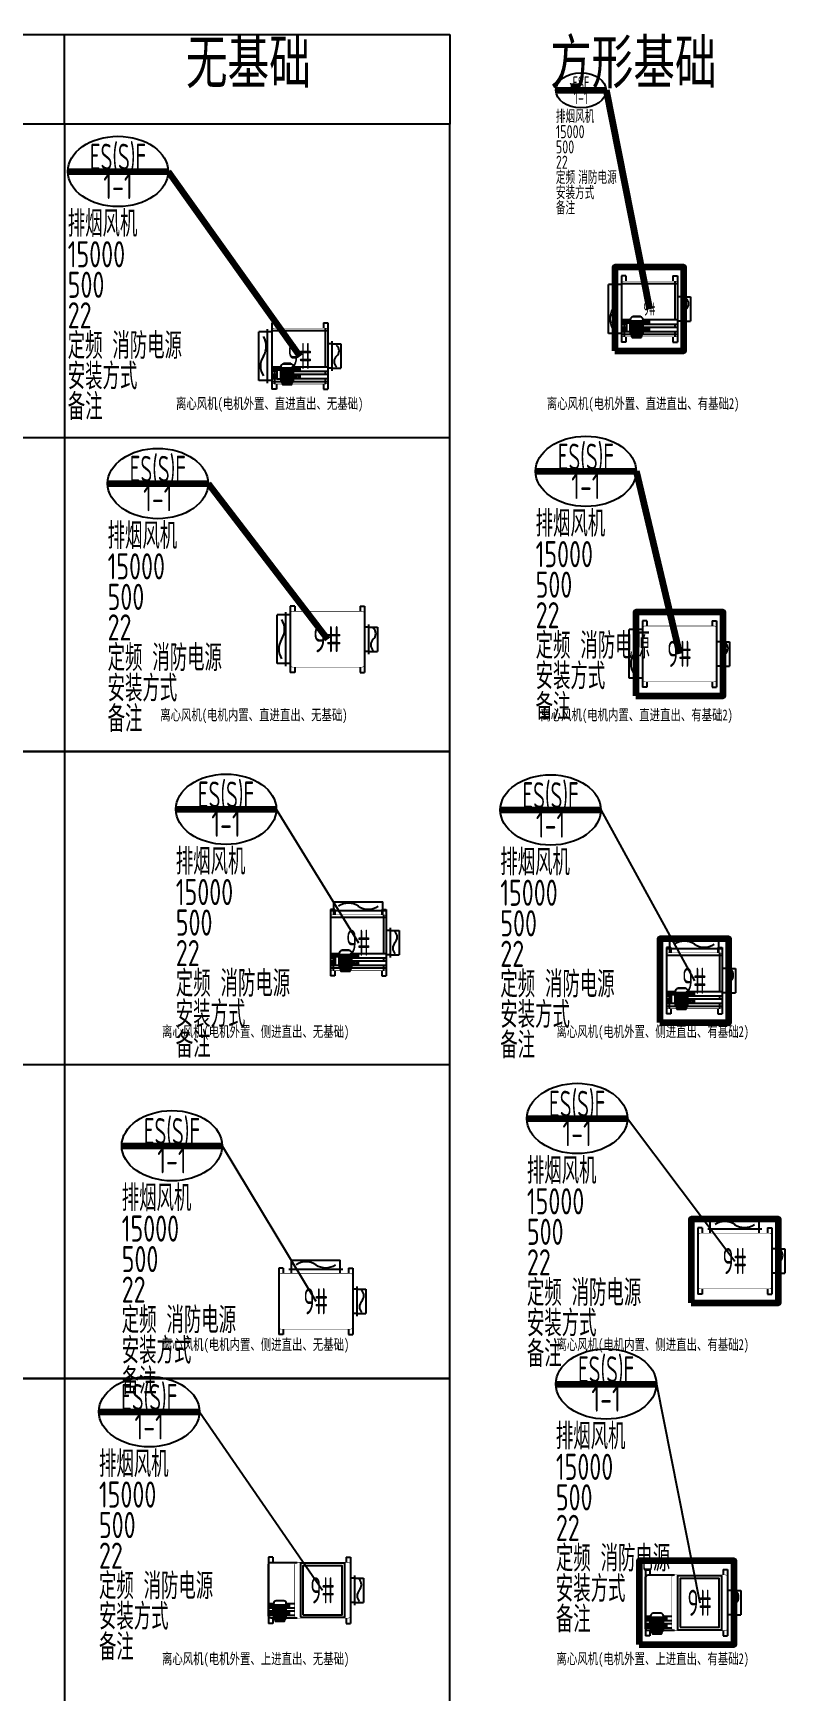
# Model space of a CAD drawing. Header units: millimetres. Extents: x 2960 to 23778, y 37984 to 93237.
# Drawn here: x 15159 to 23778, y 63322 to 82337 of the extents above; entities that cross this region are included whole.
import ezdxf
from ezdxf.enums import TextEntityAlignment as Align

# ---------------------------------------------------------------- set-up
doc = ezdxf.new("R2010")
doc.units = ezdxf.units.MM
doc.header["$LTSCALE"] = 1000
for name, color, linetype in [('H-BASE', 7, 'Continuous'), ('H-DIMS-FANS-TEXT2', 7, 'Continuous'), ('H-EQUP-FANS', 4, 'Continuous')]:
    doc.layers.add(name, color=color, linetype=linetype)
doc.styles.add('TH-STYLE1', font='STFANGSO.TTF', dxfattribs={"width": 0.7})
doc.styles.add('TH-STYLE3', font='tssdeng.shx', dxfattribs={"width": 0.8, "bigfont": 'tssdchn.shx'})

# ---------------------------------------------------------------- blocks, each defined once
blk = doc.blocks.new('*U64')
at = {"linetype": 'ByBlock', "lineweight": 100}
blk.add_line((-662, 2118), (490, 2118), dxfattribs=at)
for p, q in [((1630, 280), (1530, 280)), ((1530, -280), (1530, 280)), ((1630, -310), (1630, 310)), ((1680, 280), (1630, 280)), ((1730, 380), (1680, 380)), ((1680, 380), (1680, -380)), ((2320, 290), (1680, 290)), ((1730, 380), (1730, 320)), ((2270, 380), (2320, 380)), ((2270, 380), (2270, 320)), ((2290, 320), (2290, -126)), ((2320, 380), (2320, -380)), ((2370, 140), (2320, 140)), ((2370, -170), (2370, 170)), ((2370, 140), (2470, 140)), ((2470, 140), (2470, -140)), ((1780, -126), (1680, -126)), ((1735, -176), (1680, -176)), ((1710, -176), (1710, -211)), ((1776, -163), (1735, -163)), ((1735, -163), (1735, -263)), ((1772, -163), (1772, -135)), ((1776, -163), (1776, -263)), ((1776, -167), (1780, -167)), ((1927, -140), (1780, -140)), ((1787, -140), (1787, -286)), ((1792, -140), (1792, -286)), ((1802, -140), (1802, -286)), ((1897, -86), (1810, -86)), ((1810, -91), (1810, -86)), ((1818, -140), (1818, -286)), ((1835, -140), (1835, -286)), ((1853, -140), (1853, -193)), ((1872, -140), (1872, -286)), ((1889, -140), (1889, -286)), ((1897, -91), (1897, -86)), ((1904, -140), (1904, -286)), ((1915, -140), (1915, -286)), ((1920, -140), (1920, -286)), ((2320, -126), (1927, -126)), ((2320, -176), (1927, -176)), ((1934, -167), (1934, -135)), ((2290, -176), (2290, -211)), ((2370, -140), (2320, -140)), ((2370, -140), (2470, -140)), ((1630, -280), (1530, -280)), ((1680, -280), (1630, -280)), ((1735, -211), (1680, -211)), ((1735, -261), (1680, -261)), ((1680, -290), (1781, -290)), ((1730, -380), (1680, -380)), ((1710, -261), (1710, -320)), ((1730, -320), (1730, -380)), ((1776, -263), (1735, -263)), ((1776, -259), (1780, -259)), ((1780, -261), (1776, -261)), ((1927, -286), (1780, -286)), ((1853, -236), (1853, -286)), ((1926, -290), (2320, -290)), ((2320, -211), (1927, -211)), ((2320, -261), (1927, -261)), ((1934, -253), (1934, -220)), ((2270, -320), (2270, -380)), ((2270, -380), (2320, -380)), ((2290, -261), (2290, -320))]:
    blk.add_line(p, q)
blk.add_lwpolyline([(490, 2118), (2000, 0)], dxfattribs=at)
at = {"const_width": 6}
blk.add_lwpolyline([(1908, -320), (1710, -320, -0.414214), (1680, -290), (1680, 290, -0.414214), (1710, 320), (2290, 320, -0.414214), (2320, 290), (2320, -290, -0.414214), (2290, -320), (1908, -320)], format="xyb", dxfattribs=at)
for points in [[(1735, -167), (1705, -167), (1705, -135), (1780, -135), (1780, -167), (1776, -167)], [(1735, -253), (1705, -253), (1705, -220), (1735, -220)]]:
    blk.add_lwpolyline(points)
for points in [[(1897, -91), (1810, -91, 0.414214), (1780, -121), (1780, -286, 0.414214), (1790, -296), (1917, -296, 0.414214), (1927, -286), (1927, -121, 0.414214)], [(1913, -296), (1794, -296), (1794, -307, 0.414214), (1798, -311), (1909, -311, 0.414214), (1913, -307)], [(1908, -311), (1799, -311), (1799, -322, 0.414214), (1803, -326), (1904, -326, 0.414214), (1908, -322)]]:
    blk.add_lwpolyline(points, format="xyb", close=True)
for points in [[(2002, -135), (1927, -135), (1927, -167), (2002, -167)], [(1859, -193), (1847, -193), (1847, -236), (1859, -236)], [(2002, -220), (1927, -220), (1927, -253), (2002, -253)]]:
    blk.add_lwpolyline(points, close=True)
for centre in [(1724, -151), (1753, -151), (1953, -151), (1982, -151), (1724, -236), (1953, -236), (1982, -236)]:
    blk.add_circle(centre, 4.87)
for centre, radius, start, end in [((1409, 113), 206, 326.7431, 33.2569), ((1753, -113), 206, 146.7431, 213.2569), ((2371, 60), 78.6, 309.0719, 50.9281), ((2470, -62), 78.6, 129.0719, 230.9281)]:
    blk.add_arc(centre, radius, start, end)
blk.add_ellipse((-86, 2118), major_axis=(-576, 0), ratio=0.7)
at = {"style": 'TH-STYLE3'}
for tag, width, p in [('设备符号', 0.6, (-86, 2286)), ('楼层-编号', 0.7, (-86, 1950))]:
    blk.add_attdef(tag, text='', height=300, dxfattribs=dict(at, width=width)).set_placement(p, align=Align.MIDDLE_CENTER)
at = {"style": 'TH-STYLE3', "width": 0.7}
for tag, p in [('风机功能', (-662, 1368)), ('风量', (-662, 1018)), ('全压', (-662, 668)), ('电量', (-662, 318)), ('定频', (-662, -32)), ('消防电源', (-150, -32)), ('安装方式', (-662, -382)), ('备注', (-662, -732))]:
    blk.add_attdef(tag, p, '', height=300, dxfattribs=at)
at = {"layer": 'H-DIMS-FANS-TEXT2', "style": 'TH-STYLE3', "width": 0.6}
blk.add_text('9#', height=300, dxfattribs=at).set_placement((2000, 0), align=Align.MIDDLE_CENTER)
blk = doc.blocks.new('*U61')
at = {"linetype": 'ByBlock', "lineweight": 100}
blk.add_line((-520, 2095), (632, 2095), dxfattribs=at)
for p, q in [((1525, 589), (1425, 589)), ((1425, 29), (1425, 589)), ((1525, -1), (1525, 619)), ((1575, 589), (1525, 589)), ((1625, 689), (1575, 689)), ((1575, 689), (1575, -71)), ((1625, 689), (1625, 629)), ((2375, 689), (2425, 689)), ((2375, 689), (2375, 629)), ((2425, 689), (2425, -71)), ((2475, 449), (2425, 449)), ((2475, 139), (2475, 479)), ((2475, 449), (2575, 449)), ((2575, 449), (2575, 169)), ((1525, 29), (1425, 29)), ((1575, 29), (1525, 29)), ((2475, 169), (2425, 169)), ((2475, 169), (2575, 169)), ((1625, -71), (1575, -71)), ((1625, -11), (1625, -71)), ((2375, -11), (2375, -71)), ((2375, -71), (2425, -71))]:
    blk.add_line(p, q)
blk.add_lwpolyline([(632, 2095), (2000, 309)], dxfattribs=at)
at = {"const_width": 6}
blk.add_lwpolyline([(1803, -11), (1605, -11, -0.414214), (1575, 19), (1575, 599, -0.414214), (1605, 629), (2395, 629, -0.414214), (2425, 599), (2425, 19, -0.414214), (2395, -11), (1803, -11)], format="xyb", dxfattribs=at)
for centre, radius, start, end in [((1304, 422), 206, 326.7431, 33.2569), ((2469, 373), 85.7, 311.5038, 48.4962), ((1648, 196), 206, 146.7431, 213.2569), ((2583, 245), 85.7, 131.5038, 228.4962)]:
    blk.add_arc(centre, radius, start, end)
blk.add_ellipse((56, 2095), major_axis=(-576, 0), ratio=0.7)
at = {"style": 'TH-STYLE3'}
for tag, width, p in [('设备符号', 0.6, (56, 2263)), ('楼层-编号', 0.7, (56, 1927))]:
    blk.add_attdef(tag, text='', height=300, dxfattribs=dict(at, width=width)).set_placement(p, align=Align.MIDDLE_CENTER)
at = {"style": 'TH-STYLE3', "width": 0.7}
for tag, p in [('风机功能', (-520, 1345)), ('风量', (-520, 995)), ('全压', (-520, 645)), ('电量', (-520, 295)), ('定频', (-520, -55)), ('消防电源', (-7, -55)), ('安装方式', (-520, -405)), ('备注', (-520, -755))]:
    blk.add_attdef(tag, p, '', height=300, dxfattribs=at)
at = {"layer": 'H-DIMS-FANS-TEXT2', "style": 'TH-STYLE3', "width": 0.7}
blk.add_text('9#', height=300, dxfattribs=at).set_placement((2000, 309), align=Align.MIDDLE_CENTER)
blk = doc.blocks.new('*U67')
at = {"linetype": 'ByBlock', "lineweight": 100}
blk.add_line((351, 1913), (1503, 1913), dxfattribs=at)
for p, q in [((2174, 762), (2124, 762)), ((2124, 762), (2124, 2)), ((2164, 752), (2164, 852)), ((2164, 852), (2724, 852)), ((2174, 762), (2174, 702)), ((2714, 762), (2764, 762)), ((2714, 762), (2714, 702)), ((2724, 752), (2724, 852)), ((2764, 762), (2764, 2)), ((2764, 672), (2124, 672)), ((2134, 752), (2754, 752)), ((2164, 702), (2164, 752)), ((2724, 702), (2724, 752)), ((2734, 702), (2734, 256)), ((2814, 522), (2764, 522)), ((2814, 212), (2814, 552)), ((2814, 522), (2914, 522)), ((2914, 522), (2914, 242)), ((2224, 256), (2124, 256)), ((2179, 206), (2124, 206)), ((2154, 206), (2154, 170)), ((2220, 219), (2179, 219)), ((2179, 219), (2179, 119)), ((2216, 219), (2216, 247)), ((2220, 219), (2220, 119)), ((2220, 215), (2224, 215)), ((2370, 242), (2224, 242)), ((2230, 242), (2230, 96)), ((2235, 242), (2235, 96)), ((2246, 242), (2246, 96)), ((2340, 296), (2254, 296)), ((2254, 291), (2254, 296)), ((2261, 242), (2261, 96)), ((2278, 242), (2278, 96)), ((2297, 242), (2297, 189)), ((2315, 242), (2315, 96)), ((2333, 242), (2333, 96)), ((2340, 291), (2340, 296)), ((2348, 242), (2348, 96)), ((2359, 242), (2359, 96)), ((2363, 242), (2363, 96)), ((2764, 256), (2370, 256)), ((2764, 206), (2370, 206)), ((2378, 215), (2378, 247)), ((2734, 206), (2734, 170)), ((2814, 242), (2764, 242)), ((2814, 242), (2914, 242)), ((2179, 170), (2124, 170)), ((2179, 120), (2124, 120)), ((2124, 92), (2224, 92)), ((2174, 2), (2124, 2)), ((2154, 120), (2154, 62)), ((2174, 62), (2174, 2)), ((2220, 119), (2179, 119)), ((2220, 123), (2224, 123)), ((2224, 120), (2220, 120)), ((2370, 96), (2224, 96)), ((2297, 146), (2297, 96)), ((2369, 92), (2764, 92)), ((2764, 170), (2370, 170)), ((2764, 120), (2370, 120)), ((2378, 129), (2378, 162)), ((2714, 62), (2714, 2)), ((2714, 2), (2764, 2)), ((2734, 120), (2734, 62))]:
    blk.add_line(p, q)
for points in [[(1503, 1913), (2444, 382)], [(2179, 215), (2149, 215), (2149, 247), (2224, 247), (2224, 215), (2220, 215)], [(2179, 129), (2149, 129), (2149, 162), (2179, 162)]]:
    blk.add_lwpolyline(points)
at = {"const_width": 6}
blk.add_lwpolyline([(2352, 62), (2154, 62, -0.414214), (2124, 92), (2124, 672, -0.414214), (2154, 702), (2734, 702, -0.414214), (2764, 672), (2764, 92, -0.414214), (2734, 62), (2352, 62)], format="xyb", dxfattribs=at)
for points in [[(2340, 291), (2254, 291, 0.414214), (2224, 261), (2224, 96, 0.414214), (2234, 86), (2360, 86, 0.414214), (2370, 96), (2370, 261, 0.414214)], [(2357, 86), (2237, 86), (2237, 75, 0.414214), (2241, 71), (2353, 71, 0.414214), (2357, 75)], [(2352, 71), (2242, 71), (2242, 60, 0.414214), (2246, 56), (2348, 56, 0.414214), (2352, 60)]]:
    blk.add_lwpolyline(points, format="xyb", close=True)
for points in [[(2445, 247), (2370, 247), (2370, 215), (2445, 215)], [(2303, 189), (2291, 189), (2291, 146), (2303, 146)], [(2445, 162), (2370, 162), (2370, 129), (2445, 129)]]:
    blk.add_lwpolyline(points, close=True)
for centre in [(2168, 231), (2197, 231), (2397, 231), (2426, 231), (2168, 145), (2397, 145), (2426, 145)]:
    blk.add_circle(centre, 4.87)
for centre, radius, start, end in [((2331, 632), 203, 56.1466, 123.8534), ((2557, 969), 203, 236.1466, 303.8534), ((2934, 318), 94.7, 137.3335, 222.6665), ((2795, 446), 94.7, 317.3335, 42.6665)]:
    blk.add_arc(centre, radius, start, end)
blk.add_ellipse((927, 1913), major_axis=(-576, 0), ratio=0.7)
at = {"style": 'TH-STYLE3'}
for tag, width, p in [('设备符号', 0.6, (927, 2081)), ('楼层-编号', 0.7, (927, 1745))]:
    blk.add_attdef(tag, text='', height=300, dxfattribs=dict(at, width=width)).set_placement(p, align=Align.MIDDLE_CENTER)
at = {"style": 'TH-STYLE3', "width": 0.7}
for tag, p in [('风机功能', (351, 1163)), ('风量', (351, 813)), ('全压', (351, 463)), ('电量', (351, 113)), ('定频', (351, -237)), ('消防电源', (864, -237)), ('安装方式', (351, -587)), ('备注', (351, -937))]:
    blk.add_attdef(tag, p, '', height=300, dxfattribs=at)
at = {"layer": 'H-DIMS-FANS-TEXT2', "style": 'TH-STYLE3', "width": 0.6}
blk.add_text('9#', height=300, dxfattribs=at).set_placement((2444, 382), align=Align.MIDDLE)
blk = doc.blocks.new('*U70')
at = {"linetype": 'ByBlock', "lineweight": 100}
blk.add_line((-225, 1784), (927, 1784), dxfattribs=at)
for p, q in [((1720, 370), (1720, 470)), ((1720, 470), (2280, 470)), ((2280, 370), (2280, 470)), ((1625, 380), (1575, 380)), ((1575, 380), (1575, -380)), ((1625, 380), (1625, 320)), ((1690, 370), (2310, 370)), ((1720, 320), (1720, 370)), ((2280, 320), (2280, 370)), ((2375, 380), (2425, 380)), ((2375, 380), (2375, 320)), ((2425, 380), (2425, -380)), ((2475, 140), (2425, 140)), ((2475, -170), (2475, 170)), ((2475, 140), (2575, 140)), ((2575, 140), (2575, -140)), ((2475, -140), (2425, -140)), ((2475, -140), (2575, -140)), ((1625, -380), (1575, -380)), ((1625, -320), (1625, -380)), ((2375, -320), (2375, -380)), ((2375, -380), (2425, -380))]:
    blk.add_line(p, q)
blk.add_lwpolyline([(927, 1784), (2000, 0)])
at = {"const_width": 6}
blk.add_lwpolyline([(1803, -320), (1605, -320, -0.414214), (1575, -290), (1575, 290, -0.414214), (1605, 320), (2395, 320, -0.414214), (2425, 290), (2425, -290, -0.414214), (2395, -320), (1803, -320)], format="xyb", dxfattribs=at)
for centre, radius, start, end in [((1887, 247), 206, 56.7431, 123.2569), ((2113, 591), 206, 236.7431, 303.2569), ((2596, -64), 95.1, 137.5795, 222.4205), ((2456, 64), 95.1, 317.5795, 42.4205)]:
    blk.add_arc(centre, radius, start, end)
blk.add_ellipse((351, 1784), major_axis=(-576, 0), ratio=0.7)
at = {"style": 'TH-STYLE3'}
for tag, width, p in [('设备符号', 0.6, (351, 1952)), ('楼层-编号', 0.7, (351, 1616))]:
    blk.add_attdef(tag, text='', height=300, dxfattribs=dict(at, width=width)).set_placement(p, align=Align.MIDDLE_CENTER)
at = {"style": 'TH-STYLE3', "width": 0.7}
for tag, p in [('风机功能', (-225, 1034)), ('风量', (-225, 684)), ('全压', (-225, 334)), ('电量', (-225, -16)), ('定频', (-225, -366)), ('消防电源', (288, -366)), ('安装方式', (-225, -716)), ('备注', (-225, -1066))]:
    blk.add_attdef(tag, p, '', height=300, dxfattribs=at)
at = {"layer": 'H-DIMS-FANS-TEXT2', "style": 'TH-STYLE3', "width": 0.6}
blk.add_text('9#', height=300, dxfattribs=at).set_placement((2000, 0), align=Align.MIDDLE)
blk = doc.blocks.new('*U73')
at = {"linetype": 'ByBlock', "lineweight": 100}
blk.add_line((-564, 2368), (588, 2368), dxfattribs=at)
for p, q in [((1430, 700), (1380, 700)), ((1380, 700), (1380, -60)), ((1430, 700), (1430, 640)), ((2270, 700), (2320, 700)), ((2270, 700), (2270, 640)), ((2320, 700), (2320, -60)), ((2370, 460), (2320, 460)), ((2370, 150), (2370, 490)), ((2370, 460), (2470, 460)), ((2470, 460), (2470, 180)), ((1438, 164), (1380, 164)), ((1430, 114), (1380, 114)), ((1430, 79), (1380, 79)), ((1430, 29), (1380, 29)), ((1430, 127), (1430, 155)), ((1434, 127), (1430, 127)), ((1430, 127), (1430, 27)), ((1434, 27), (1430, 27)), ((1434, 127), (1434, 27)), ((1434, 123), (1438, 123)), ((1434, 31), (1438, 31)), ((1438, 29), (1434, 29)), ((1584, 150), (1438, 150)), ((1584, 4), (1438, 4)), ((1444, 150), (1444, 4)), ((1449, 150), (1449, 4)), ((1460, 150), (1460, 4)), ((1475, 150), (1475, 4)), ((1492, 150), (1492, 4)), ((1511, 150), (1511, 97)), ((1511, 54), (1511, 4)), ((1529, 150), (1529, 4)), ((1547, 150), (1547, 4)), ((1562, 150), (1562, 4)), ((1573, 150), (1573, 4)), ((1577, 150), (1577, 4)), ((1680, 164), (1584, 164)), ((1680, 114), (1584, 114)), ((1680, 79), (1584, 79)), ((1680, 29), (1584, 29)), ((1592, 123), (1592, 155)), ((1592, 37), (1592, 70)), ((2370, 180), (2320, 180)), ((2370, 180), (2470, 180)), ((1430, -60), (1380, -60)), ((1430, 0), (1430, -60)), ((2270, 0), (2270, -60)), ((2270, -60), (2320, -60))]:
    blk.add_line(p, q)
for points in [[(588, 2368), (2000, 320)], [(1430, 123), (1400, 123), (1400, 155), (1438, 155), (1438, 123), (1434, 123)], [(1430, 37), (1400, 37), (1400, 70), (1430, 70)], [(1710, 0), (1583, 0)]]:
    blk.add_lwpolyline(points)
blk.add_lwpolyline([(1438, 0), (1410, 0, -0.414214), (1380, 30), (1380, 610, -0.414214), (1410, 640), (1710, 640)], format="xyb")
at = {"const_width": 6}
blk.add_lwpolyline([(1908, 0), (1710, 0, -0.414214), (1680, 30), (1680, 610, -0.414214), (1710, 640), (2290, 640, -0.414214), (2320, 610), (2320, 30, -0.414214), (2290, 0), (1908, 0)], format="xyb", dxfattribs=at)
for points in [[(1745, 10), (2255, 10), (2255, 630), (1745, 630)], [(1775, 40), (2225, 40), (2225, 600), (1775, 600)], [(1517, 97), (1505, 97), (1505, 54), (1517, 54)], [(1622, 155), (1584, 155), (1584, 123), (1622, 123)], [(1622, 70), (1584, 70), (1584, 37), (1622, 37)]]:
    blk.add_lwpolyline(points, close=True)
for points in [[(1554, 199), (1468, 199, 0.414214), (1438, 169), (1438, 4, 0.414214), (1448, -6), (1574, -6, 0.414214), (1584, 4), (1584, 169, 0.414214)], [(1570, -6), (1451, -6), (1451, -17, 0.414214), (1455, -21), (1566, -21, 0.414214), (1570, -17)], [(1565, -21), (1456, -21), (1456, -32, 0.414214), (1460, -36), (1561, -36, 0.414214), (1565, -32)]]:
    blk.add_lwpolyline(points, format="xyb", close=True)
for centre in [(1415, 139), (1415, 54), (1611, 139), (1611, 54)]:
    blk.add_circle(centre, 4.87)
for centre, start, end in [((2351, 384), 317.3335, 42.6665), ((2491, 256), 137.3335, 222.6665)]:
    blk.add_arc(centre, 94.7, start, end)
blk.add_ellipse((12, 2368), major_axis=(-576, 0), ratio=0.7)
at = {"style": 'TH-STYLE3'}
for tag, width, p in [('设备符号', 0.6, (12, 2536)), ('楼层-编号', 0.7, (12, 2200))]:
    blk.add_attdef(tag, text='', height=300, dxfattribs=dict(at, width=width)).set_placement(p, align=Align.MIDDLE_CENTER)
at = {"style": 'TH-STYLE3', "width": 0.7}
for tag, p in [('风机功能', (-564, 1618)), ('风量', (-564, 1268)), ('全压', (-564, 918)), ('电量', (-564, 568)), ('定频', (-564, 218)), ('消防电源', (-52, 218)), ('安装方式', (-564, -132)), ('备注', (-564, -482))]:
    blk.add_attdef(tag, p, '', height=300, dxfattribs=at)
at = {"layer": 'H-DIMS-FANS-TEXT2', "style": 'TH-STYLE3', "width": 0.6}
blk.add_text('9#', height=300, dxfattribs=at).set_placement((2000, 320), align=Align.MIDDLE)
blk = doc.blocks.new('*U62')
at = {"linetype": 'ByBlock', "lineweight": 100}
blk.add_line((351, 2094), (1503, 2094), dxfattribs=at)
for p, q in [((1525, 280), (1425, 280)), ((1425, -280), (1425, 280)), ((1525, -310), (1525, 310)), ((1575, 280), (1525, 280)), ((1625, 380), (1575, 380)), ((1575, 380), (1575, -380)), ((1625, 380), (1625, 320)), ((2375, 380), (2425, 380)), ((2375, 380), (2375, 320)), ((2425, 380), (2425, -380)), ((2475, 140), (2425, 140)), ((2475, -170), (2475, 170)), ((2475, 140), (2575, 140)), ((2575, 140), (2575, -140)), ((2475, -140), (2425, -140)), ((2475, -140), (2575, -140)), ((1525, -280), (1425, -280)), ((1575, -280), (1525, -280)), ((1625, -380), (1575, -380)), ((1625, -320), (1625, -380)), ((2375, -320), (2375, -380)), ((2375, -380), (2425, -380))]:
    blk.add_line(p, q)
blk.add_lwpolyline([(1503, 2094), (2000, 0)], dxfattribs=at)
at = {"const_width": 6}
blk.add_lwpolyline([(1803, -320), (1605, -320, -0.414214), (1575, -290), (1575, 290, -0.414214), (1605, 320), (2395, 320, -0.414214), (2425, 290), (2425, -290, -0.414214), (2395, -320), (1803, -320)], format="xyb", dxfattribs=at)
for centre, radius, start, end in [((1304, 113), 206, 326.7431, 33.2569), ((1648, -113), 206, 146.7431, 213.2569), ((2583, -64), 85.7, 131.5038, 228.4962), ((2469, 64), 85.7, 311.5038, 48.4962)]:
    blk.add_arc(centre, radius, start, end)
blk.add_ellipse((927, 2094), major_axis=(-576, 0), ratio=0.7)
at = {"layer": 'H-BASE', "linetype": 'ByBlock', "lineweight": 100}
blk.add_lwpolyline([(1500, -480), (2500, -480), (2500, 480), (1500, 480)], close=True, dxfattribs=at)
at = {"style": 'TH-STYLE3'}
for tag, width, p in [('设备符号', 0.6, (927, 2262)), ('楼层-编号', 0.7, (927, 1926))]:
    blk.add_attdef(tag, text='', height=300, dxfattribs=dict(at, width=width)).set_placement(p, align=Align.MIDDLE_CENTER)
at = {"style": 'TH-STYLE3', "width": 0.7}
for tag, p in [('风机功能', (351, 1344)), ('风量', (351, 994)), ('全压', (351, 644)), ('电量', (351, 294)), ('定频', (351, -56)), ('消防电源', (864, -56)), ('安装方式', (351, -406)), ('备注', (351, -756))]:
    blk.add_attdef(tag, p, '', height=300, dxfattribs=at)
at = {"layer": 'H-DIMS-FANS-TEXT2', "style": 'TH-STYLE3', "width": 0.6}
blk.add_text('9#', height=300, dxfattribs=at).set_placement((2000, 0), align=Align.MIDDLE_CENTER)
blk = doc.blocks.new('*U68')
at = {"linetype": 'ByBlock', "lineweight": 100}
blk.add_line((-225, 1959), (927, 1959), dxfattribs=at)
for p, q in [((1720, 370), (1720, 470)), ((1720, 470), (2280, 470)), ((2280, 370), (2280, 470)), ((1730, 380), (1680, 380)), ((1680, 380), (1680, -380)), ((2320, 290), (1680, 290)), ((1690, 370), (2310, 370)), ((1720, 320), (1720, 370)), ((1730, 380), (1730, 320)), ((2270, 380), (2320, 380)), ((2270, 380), (2270, 320)), ((2280, 320), (2280, 370)), ((2290, 320), (2290, -126)), ((2320, 380), (2320, -380)), ((2370, 140), (2320, 140)), ((2370, -170), (2370, 170)), ((2370, 140), (2470, 140)), ((2470, 140), (2470, -140)), ((1780, -126), (1680, -126)), ((1735, -176), (1680, -176)), ((1710, -176), (1710, -211)), ((1776, -163), (1735, -163)), ((1735, -163), (1735, -263)), ((1772, -163), (1772, -135)), ((1776, -163), (1776, -263)), ((1776, -167), (1780, -167)), ((1927, -140), (1780, -140)), ((1787, -140), (1787, -286)), ((1792, -140), (1792, -286)), ((1802, -140), (1802, -286)), ((1897, -86), (1810, -86)), ((1810, -91), (1810, -86)), ((1818, -140), (1818, -286)), ((1835, -140), (1835, -286)), ((1853, -140), (1853, -193)), ((1872, -140), (1872, -286)), ((1889, -140), (1889, -286)), ((1897, -91), (1897, -86)), ((1904, -140), (1904, -286)), ((1915, -140), (1915, -286)), ((1920, -140), (1920, -286)), ((2320, -126), (1927, -126)), ((2320, -176), (1927, -176)), ((1934, -167), (1934, -135)), ((2290, -176), (2290, -211)), ((2370, -140), (2320, -140)), ((2370, -140), (2470, -140)), ((1735, -211), (1680, -211)), ((1735, -261), (1680, -261)), ((1680, -290), (1781, -290)), ((1730, -380), (1680, -380)), ((1710, -261), (1710, -320)), ((1730, -320), (1730, -380)), ((1776, -263), (1735, -263)), ((1776, -259), (1780, -259)), ((1780, -261), (1776, -261)), ((1927, -286), (1780, -286)), ((1853, -236), (1853, -286)), ((1926, -290), (2320, -290)), ((2320, -211), (1927, -211)), ((2320, -261), (1927, -261)), ((1934, -253), (1934, -220)), ((2270, -320), (2270, -380)), ((2270, -380), (2320, -380)), ((2290, -261), (2290, -320))]:
    blk.add_line(p, q)
for points in [[(927, 1959), (2000, 0)], [(1735, -167), (1705, -167), (1705, -135), (1780, -135), (1780, -167), (1776, -167)], [(1735, -253), (1705, -253), (1705, -220), (1735, -220)]]:
    blk.add_lwpolyline(points)
at = {"const_width": 6}
blk.add_lwpolyline([(1908, -320), (1710, -320, -0.414214), (1680, -290), (1680, 290, -0.414214), (1710, 320), (2290, 320, -0.414214), (2320, 290), (2320, -290, -0.414214), (2290, -320), (1908, -320)], format="xyb", dxfattribs=at)
for points in [[(1897, -91), (1810, -91, 0.414214), (1780, -121), (1780, -286, 0.414214), (1790, -296), (1917, -296, 0.414214), (1927, -286), (1927, -121, 0.414214)], [(1913, -296), (1794, -296), (1794, -307, 0.414214), (1798, -311), (1909, -311, 0.414214), (1913, -307)], [(1908, -311), (1799, -311), (1799, -322, 0.414214), (1803, -326), (1904, -326, 0.414214), (1908, -322)]]:
    blk.add_lwpolyline(points, format="xyb", close=True)
for points in [[(2002, -135), (1927, -135), (1927, -167), (2002, -167)], [(1859, -193), (1847, -193), (1847, -236), (1859, -236)], [(2002, -220), (1927, -220), (1927, -253), (2002, -253)]]:
    blk.add_lwpolyline(points, close=True)
for centre in [(1724, -151), (1753, -151), (1953, -151), (1982, -151), (1724, -236), (1953, -236), (1982, -236)]:
    blk.add_circle(centre, 4.87)
for centre, radius, start, end in [((1887, 250), 203, 56.1466, 123.8534), ((2113, 587), 203, 236.1466, 303.8534), ((2491, -64), 94.7, 137.3335, 222.6665), ((2351, 64), 94.7, 317.3335, 42.6665)]:
    blk.add_arc(centre, radius, start, end)
blk.add_ellipse((351, 1959), major_axis=(-576, 0), ratio=0.7)
at = {"layer": 'H-BASE', "linetype": 'ByBlock', "lineweight": 100}
blk.add_lwpolyline([(1605, -480), (2395, -480), (2395, 480), (1605, 480)], close=True, dxfattribs=at)
at = {"style": 'TH-STYLE3'}
for tag, width, p in [('设备符号', 0.6, (351, 2127)), ('楼层-编号', 0.7, (351, 1791))]:
    blk.add_attdef(tag, text='', height=300, dxfattribs=dict(at, width=width)).set_placement(p, align=Align.MIDDLE_CENTER)
at = {"style": 'TH-STYLE3', "width": 0.7}
for tag, p in [('风机功能', (-225, 1209)), ('风量', (-225, 859)), ('全压', (-225, 509)), ('电量', (-225, 159)), ('定频', (-225, -191)), ('消防电源', (288, -191)), ('安装方式', (-225, -541)), ('备注', (-225, -891))]:
    blk.add_attdef(tag, p, '', height=300, dxfattribs=at)
at = {"layer": 'H-DIMS-FANS-TEXT2', "style": 'TH-STYLE3', "width": 0.6}
blk.add_text('9#', height=300, dxfattribs=at).set_placement((2000, 0), align=Align.MIDDLE)
blk = doc.blocks.new('*U71')
at = {"linetype": 'ByBlock', "lineweight": 100}
blk.add_line((351, 2061), (1503, 2061), dxfattribs=at)
for p, q in [((2359, 806), (2309, 806)), ((2309, 806), (2309, 46)), ((2359, 806), (2359, 746)), ((2424, 796), (3044, 796)), ((2454, 796), (2454, 896)), ((2454, 896), (3014, 896)), ((2454, 746), (2454, 796)), ((3014, 796), (3014, 896)), ((3014, 746), (3014, 796)), ((3109, 806), (3159, 806)), ((3109, 806), (3109, 746)), ((3159, 806), (3159, 46)), ((3209, 256), (3209, 596)), ((3209, 566), (3159, 566)), ((3209, 566), (3309, 566)), ((3309, 566), (3309, 286)), ((3209, 286), (3159, 286)), ((3209, 286), (3309, 286)), ((2359, 46), (2309, 46)), ((2359, 106), (2359, 46)), ((3109, 106), (3109, 46)), ((3109, 46), (3159, 46))]:
    blk.add_line(p, q)
blk.add_lwpolyline([(1503, 2061), (2734, 426)])
at = {"const_width": 6}
blk.add_lwpolyline([(2536, 106), (2339, 106, -0.414214), (2309, 136), (2309, 716, -0.414214), (2339, 746), (3129, 746, -0.414214), (3159, 716), (3159, 136, -0.414214), (3129, 106), (2536, 106)], format="xyb", dxfattribs=at)
for centre, radius, start, end in [((2621, 673), 206, 56.7431, 123.2569), ((2846, 1017), 206, 236.7431, 303.2569), ((3330, 362), 95.1, 137.5795, 222.4205), ((3189, 491), 95.1, 317.5795, 42.4205)]:
    blk.add_arc(centre, radius, start, end)
blk.add_ellipse((927, 2061), major_axis=(-576, 0), ratio=0.7)
at = {"layer": 'H-BASE', "linetype": 'ByBlock', "lineweight": 100}
blk.add_lwpolyline([(2234, -54), (3234, -54), (3234, 906), (2234, 906)], close=True, dxfattribs=at)
at = {"style": 'TH-STYLE3'}
for tag, width, p in [('设备符号', 0.6, (927, 2229)), ('楼层-编号', 0.7, (927, 1893))]:
    blk.add_attdef(tag, text='', height=300, dxfattribs=dict(at, width=width)).set_placement(p, align=Align.MIDDLE_CENTER)
at = {"style": 'TH-STYLE3', "width": 0.7}
for tag, p in [('风机功能', (351, 1311)), ('风量', (351, 961)), ('全压', (351, 611)), ('电量', (351, 261)), ('定频', (351, -89)), ('消防电源', (864, -89)), ('安装方式', (351, -439)), ('备注', (351, -789))]:
    blk.add_attdef(tag, p, '', height=300, dxfattribs=at)
at = {"layer": 'H-DIMS-FANS-TEXT2', "style": 'TH-STYLE3', "width": 0.6}
blk.add_text('9#', height=300, dxfattribs=at).set_placement((2734, 426), align=Align.MIDDLE)
blk = doc.blocks.new('*U74')
at = {"linetype": 'ByBlock', "lineweight": 100}
blk.add_line((351, 2509), (1503, 2509), dxfattribs=at)
for p, q in [((1430, 380), (1380, 380)), ((1380, 380), (1380, -380)), ((1430, 380), (1430, 320)), ((2270, 380), (2320, 380)), ((2270, 380), (2270, 320)), ((2320, 380), (2320, -380)), ((2370, 140), (2320, 140)), ((2370, -170), (2370, 170)), ((2370, 140), (2470, 140)), ((2470, 140), (2470, -140)), ((1438, -156), (1380, -156)), ((1430, -193), (1430, -165)), ((1584, -170), (1438, -170)), ((1444, -170), (1444, -316)), ((1449, -170), (1449, -316)), ((1460, -170), (1460, -316)), ((1475, -170), (1475, -316)), ((1492, -170), (1492, -316)), ((1511, -170), (1511, -223)), ((1529, -170), (1529, -316)), ((1547, -170), (1547, -316)), ((1562, -170), (1562, -316)), ((1573, -170), (1573, -316)), ((1577, -170), (1577, -316)), ((1680, -156), (1584, -156)), ((1592, -197), (1592, -165)), ((2370, -140), (2320, -140)), ((2370, -140), (2470, -140)), ((1430, -206), (1380, -206)), ((1430, -241), (1380, -241)), ((1430, -291), (1380, -291)), ((1430, -380), (1380, -380)), ((1434, -193), (1430, -193)), ((1430, -193), (1430, -293)), ((1434, -293), (1430, -293)), ((1430, -320), (1430, -380)), ((1434, -193), (1434, -293)), ((1434, -197), (1438, -197)), ((1434, -289), (1438, -289)), ((1438, -291), (1434, -291)), ((1584, -316), (1438, -316)), ((1511, -266), (1511, -316)), ((1680, -206), (1584, -206)), ((1680, -241), (1584, -241)), ((1680, -291), (1584, -291)), ((1592, -283), (1592, -250)), ((2270, -320), (2270, -380)), ((2270, -380), (2320, -380))]:
    blk.add_line(p, q)
for points in [[(1503, 2509), (2000, 0)], [(1430, -197), (1400, -197), (1400, -165), (1438, -165), (1438, -197), (1434, -197)], [(1430, -283), (1400, -283), (1400, -250), (1430, -250)], [(1710, -320), (1583, -320)]]:
    blk.add_lwpolyline(points)
blk.add_lwpolyline([(1438, -320), (1410, -320, -0.414214), (1380, -290), (1380, 290, -0.414214), (1410, 320), (1710, 320)], format="xyb")
at = {"const_width": 6}
blk.add_lwpolyline([(1908, -320), (1710, -320, -0.414214), (1680, -290), (1680, 290, -0.414214), (1710, 320), (2290, 320, -0.414214), (2320, 290), (2320, -290, -0.414214), (2290, -320), (1908, -320)], format="xyb", dxfattribs=at)
for points in [[(1745, -310), (2255, -310), (2255, 310), (1745, 310)], [(1775, -280), (2225, -280), (2225, 280), (1775, 280)], [(1622, -165), (1584, -165), (1584, -197), (1622, -197)], [(1517, -223), (1505, -223), (1505, -266), (1517, -266)], [(1622, -250), (1584, -250), (1584, -283), (1622, -283)]]:
    blk.add_lwpolyline(points, close=True)
for points in [[(1554, -121), (1468, -121, 0.414214), (1438, -151), (1438, -316, 0.414214), (1448, -326), (1574, -326, 0.414214), (1584, -316), (1584, -151, 0.414214)], [(1570, -326), (1451, -326), (1451, -337, 0.414214), (1455, -341), (1566, -341, 0.414214), (1570, -337)], [(1565, -341), (1456, -341), (1456, -352, 0.414214), (1460, -356), (1561, -356, 0.414214), (1565, -352)]]:
    blk.add_lwpolyline(points, format="xyb", close=True)
for centre in [(1415, -181), (1611, -181), (1415, -266), (1611, -266)]:
    blk.add_circle(centre, 4.87)
for centre, start, end in [((2491, -64), 137.3335, 222.6665), ((2351, 64), 317.3335, 42.6665)]:
    blk.add_arc(centre, 94.7, start, end)
blk.add_ellipse((927, 2509), major_axis=(-576, 0), ratio=0.7)
at = {"layer": 'H-BASE', "linetype": 'ByBlock', "lineweight": 100}
blk.add_lwpolyline([(1305, -480), (2395, -480), (2395, 480), (1305, 480)], close=True, dxfattribs=at)
at = {"style": 'TH-STYLE3'}
for tag, width, p in [('设备符号', 0.6, (927, 2677)), ('楼层-编号', 0.7, (927, 2341))]:
    blk.add_attdef(tag, text='', height=300, dxfattribs=dict(at, width=width)).set_placement(p, align=Align.MIDDLE_CENTER)
at = {"style": 'TH-STYLE3', "width": 0.7}
for tag, p in [('风机功能', (351, 1759)), ('风量', (351, 1409)), ('全压', (351, 1059)), ('电量', (351, 709)), ('定频', (351, 359)), ('消防电源', (864, 359)), ('安装方式', (351, 9)), ('备注', (351, -341))]:
    blk.add_attdef(tag, p, '', height=300, dxfattribs=at)
at = {"layer": 'H-DIMS-FANS-TEXT2', "style": 'TH-STYLE3', "width": 0.6}
blk.add_text('9#', height=300, dxfattribs=at).set_placement((2000, 0), align=Align.MIDDLE)
blk = doc.blocks.new('*U65')
at = {"linetype": 'ByBlock', "lineweight": 100}
blk.add_line((927, 2509), (1503, 2509), dxfattribs=at)
for p, q in [((1630, 280), (1530, 280)), ((1530, -280), (1530, 280)), ((1630, -310), (1630, 310)), ((1680, 280), (1630, 280)), ((1730, 380), (1680, 380)), ((1680, 380), (1680, -380)), ((2320, 290), (1680, 290)), ((1730, 380), (1730, 320)), ((2270, 380), (2320, 380)), ((2270, 380), (2270, 320)), ((2290, 320), (2290, -126)), ((2320, 380), (2320, -380)), ((2370, 140), (2320, 140)), ((2370, -170), (2370, 170)), ((2370, 140), (2470, 140)), ((2470, 140), (2470, -140)), ((1780, -126), (1680, -126)), ((1735, -176), (1680, -176)), ((1710, -176), (1710, -211)), ((1776, -163), (1735, -163)), ((1735, -163), (1735, -263)), ((1772, -163), (1772, -135)), ((1776, -163), (1776, -263)), ((1776, -167), (1780, -167)), ((1927, -140), (1780, -140)), ((1787, -140), (1787, -286)), ((1792, -140), (1792, -286)), ((1802, -140), (1802, -286)), ((1897, -86), (1810, -86)), ((1810, -91), (1810, -86)), ((1818, -140), (1818, -286)), ((1835, -140), (1835, -286)), ((1853, -140), (1853, -193)), ((1872, -140), (1872, -286)), ((1889, -140), (1889, -286)), ((1897, -91), (1897, -86)), ((1904, -140), (1904, -286)), ((1915, -140), (1915, -286)), ((1920, -140), (1920, -286)), ((2320, -126), (1927, -126)), ((2320, -176), (1927, -176)), ((1934, -167), (1934, -135)), ((2290, -176), (2290, -211)), ((2370, -140), (2320, -140)), ((2370, -140), (2470, -140)), ((1630, -280), (1530, -280)), ((1680, -280), (1630, -280)), ((1735, -211), (1680, -211)), ((1735, -261), (1680, -261)), ((1680, -290), (1781, -290)), ((1730, -380), (1680, -380)), ((1710, -261), (1710, -320)), ((1730, -320), (1730, -380)), ((1776, -263), (1735, -263)), ((1776, -259), (1780, -259)), ((1780, -261), (1776, -261)), ((1927, -286), (1780, -286)), ((1853, -236), (1853, -286)), ((1926, -290), (2320, -290)), ((2320, -211), (1927, -211)), ((2320, -261), (1927, -261)), ((1934, -253), (1934, -220)), ((2270, -320), (2270, -380)), ((2270, -380), (2320, -380)), ((2290, -261), (2290, -320))]:
    blk.add_line(p, q)
blk.add_lwpolyline([(1503, 2509), (2000, 0)], dxfattribs=at)
at = {"const_width": 6}
blk.add_lwpolyline([(1908, -320), (1710, -320, -0.414214), (1680, -290), (1680, 290, -0.414214), (1710, 320), (2290, 320, -0.414214), (2320, 290), (2320, -290, -0.414214), (2290, -320), (1908, -320)], format="xyb", dxfattribs=at)
for points in [[(1735, -167), (1705, -167), (1705, -135), (1780, -135), (1780, -167), (1776, -167)], [(1735, -253), (1705, -253), (1705, -220), (1735, -220)]]:
    blk.add_lwpolyline(points)
for points in [[(1897, -91), (1810, -91, 0.414214), (1780, -121), (1780, -286, 0.414214), (1790, -296), (1917, -296, 0.414214), (1927, -286), (1927, -121, 0.414214)], [(1913, -296), (1794, -296), (1794, -307, 0.414214), (1798, -311), (1909, -311, 0.414214), (1913, -307)], [(1908, -311), (1799, -311), (1799, -322, 0.414214), (1803, -326), (1904, -326, 0.414214), (1908, -322)]]:
    blk.add_lwpolyline(points, format="xyb", close=True)
for points in [[(2002, -135), (1927, -135), (1927, -167), (2002, -167)], [(1859, -193), (1847, -193), (1847, -236), (1859, -236)], [(2002, -220), (1927, -220), (1927, -253), (2002, -253)]]:
    blk.add_lwpolyline(points, close=True)
for centre in [(1724, -151), (1753, -151), (1953, -151), (1982, -151), (1724, -236), (1953, -236), (1982, -236)]:
    blk.add_circle(centre, 4.87)
for centre, radius, start, end in [((1409, 113), 206, 326.7431, 33.2569), ((1753, -113), 206, 146.7431, 213.2569), ((2371, 60), 78.6, 309.0719, 50.9281), ((2470, -62), 78.6, 129.0719, 230.9281)]:
    blk.add_arc(centre, radius, start, end)
blk.add_ellipse((1215, 2509), major_axis=(-288, 0), ratio=0.7)
at = {"layer": 'H-BASE', "linetype": 'ByBlock', "lineweight": 100}
blk.add_lwpolyline([(1605, -480), (2395, -480), (2395, 480), (1605, 480)], close=True, dxfattribs=at)
at = {"style": 'TH-STYLE3'}
for tag, width, p in [('设备符号', 0.6, (1215, 2593)), ('楼层-编号', 0.7, (1215, 2425))]:
    blk.add_attdef(tag, text='', height=150, dxfattribs=dict(at, width=width)).set_placement(p, align=Align.MIDDLE_CENTER)
at = {"style": 'TH-STYLE3', "width": 0.7}
for tag, p in [('风机功能', (927, 2134)), ('风量', (927, 1959)), ('全压', (927, 1784)), ('电量', (927, 1609)), ('定频', (927, 1434)), ('消防电源', (1184, 1434)), ('安装方式', (927, 1259)), ('备注', (927, 1084))]:
    blk.add_attdef(tag, p, '', height=150, dxfattribs=at)
at = {"layer": 'H-DIMS-FANS-TEXT2', "style": 'TH-STYLE3', "width": 0.6}
blk.add_text('9#', height=150, dxfattribs=at).set_placement((2000, 0), align=Align.MIDDLE_CENTER)

msp = doc.modelspace()

# ---------------------------------------------------------------- linework, layer by layer
at = {"color": 3}
for p, q in [((2960, 82322), (19938, 82322)), ((15518, 81294), (15518, 82322)), ((19938, 82322), (19938, 81294)), ((15518, 81294), (15518, 74099)), ((19938, 77697), (9640, 77697)), ((15518, 74099), (15518, 66905)), ((19938, 70502), (9640, 70502)), ((15518, 66905), (15518, 59710))]:
    msp.add_line(p, q, dxfattribs=at)
for points in [[(7026, 74099), (19938, 74099), (19938, 81294), (7026, 81294)], [(7026, 66905), (19938, 66905), (19938, 74099), (7026, 74099)], [(7026, 59710), (19938, 59710), (19938, 66905), (7026, 66905)]]:
    msp.add_lwpolyline(points, close=True, dxfattribs=at)

# ---------------------------------------------------------------- block references
at = {"layer": 'H-EQUP-FANS'}
for name, p, values in [('*U65', (20226, 79173), {'设备符号': 'ESF', '楼层-编号': '1-1', '风机功能': '排烟风机', '风量': '15000', '全压': '500', '电量': '22', '定频': '定频', '消防电源': '消防电源', '安装方式': '安装方式', '备注': '备注'}), ('*U64', (16218, 78633), {'设备符号': 'ES(S)F', '楼层-编号': '1-1', '风机功能': '排烟风机', '风量': '15000', '全压': '500', '电量': '22', '定频': '定频', '消防电源': '消防电源', '安装方式': '安装方式', '备注': '备注'}), ('*U62', (20570, 75217), {'设备符号': 'ES(S)F', '楼层-编号': '1-1', '风机功能': '排烟风机', '风量': '15000', '全压': '500', '电量': '22', '定频': '定频', '消防电源': '消防电源', '安装方式': '安装方式', '备注': '备注'}), ('*U61', (16533, 75076), {'设备符号': 'ES(S)F', '楼层-编号': '1-1', '风机功能': '排烟风机', '风量': '15000', '全压': '500', '电量': '22', '定频': '定频', '消防电源': '消防电源', '安装方式': '安装方式', '备注': '备注'}), ('*U67', (16444, 71522), {'设备符号': 'ES(S)F', '楼层-编号': '1-1', '风机功能': '排烟风机', '风量': '15000', '全压': '500', '电量': '22', '定频': '定频', '消防电源': '消防电源', '安装方式': '安装方式', '备注': '备注'}), ('*U68', (20741, 71468), {'设备符号': 'ES(S)F', '楼层-编号': '1-1', '风机功能': '排烟风机', '风量': '15000', '全压': '500', '电量': '22', '定频': '定频', '消防电源': '消防电源', '安装方式': '安装方式', '备注': '备注'}), ('*U71', (20470, 67827), {'设备符号': 'ES(S)F', '楼层-编号': '1-1', '风机功能': '排烟风机', '风量': '15000', '全压': '500', '电量': '22', '定频': '定频', '消防电源': '消防电源', '安装方式': '安装方式', '备注': '备注'}), ('*U70', (16400, 67791), {'设备符号': 'ES(S)F', '楼层-编号': '1-1', '风机功能': '排烟风机', '风量': '15000', '全压': '500', '电量': '22', '定频': '定频', '消防电源': '消防电源', '安装方式': '安装方式', '备注': '备注'}), ('*U74', (20802, 64333), {'设备符号': 'ES(S)F', '楼层-编号': '1-1', '风机功能': '排烟风机', '风量': '15000', '全压': '500', '电量': '22', '定频': '定频', '消防电源': '消防电源', '安装方式': '安装方式', '备注': '备注'}), ('*U73', (16478, 64156), {'设备符号': 'ES(S)F', '楼层-编号': '1-1', '风机功能': '排烟风机', '风量': '15000', '全压': '500', '电量': '22', '定频': '定频', '消防电源': '消防电源', '安装方式': '安装方式', '备注': '备注'})]:
    msp.add_blockref(name, p, dxfattribs=at).add_auto_attribs(values)

# ---------------------------------------------------------------- texts
at = {"layer": 'H-EQUP-FANS', "color": 3, "attachment_point": 1, "style": 'TH-STYLE1'}
for s, insert, char_height, width in [('方形基础', (21086, 82260), 500, 2315.48), ('无基础', (16911, 82260), 500, 2315.48), ('离心风机(电机外置、直进直出、无基础)', (16797, 78152), 125, 2432.87), ('离心风机(电机外置、直进直出、有基础2)', (21049, 78152), 125, 2432.87), ('离心风机(电机内置、直进直出、无基础)', (16616, 74580), 125, 2379.96), ('离心风机(电机内置、直进直出、有基础2)', (20975, 74580), 125, 2891), ('离心风机(电机外置、侧进直出、无基础)', (16636, 70948), 125, 2432.87), ('离心风机(电机外置、侧进直出、有基础2)', (21160, 70948), 125, 2432.87), ('离心风机(电机内置、侧进直出、无基础)', (16636, 67358), 125, 2432.87), ('离心风机(电机内置、侧进直出、有基础2)', (21160, 67358), 125, 2432.87)]:
    msp.add_mtext(s, dxfattribs=dict(at, insert=insert, char_height=char_height, width=width))
at = {"layer": 'H-EQUP-FANS', "color": 6, "char_height": 125, "width": 2432.87, "attachment_point": 1, "style": 'TH-STYLE1'}
for s, insert in [('离心风机(电机外置、上进直出、无基础)', (16636, 63754)), ('离心风机(电机外置、上进直出、有基础2)', (21160, 63754))]:
    msp.add_mtext(s, dxfattribs=dict(at, insert=insert))

doc.saveas('drawing.dxf')
